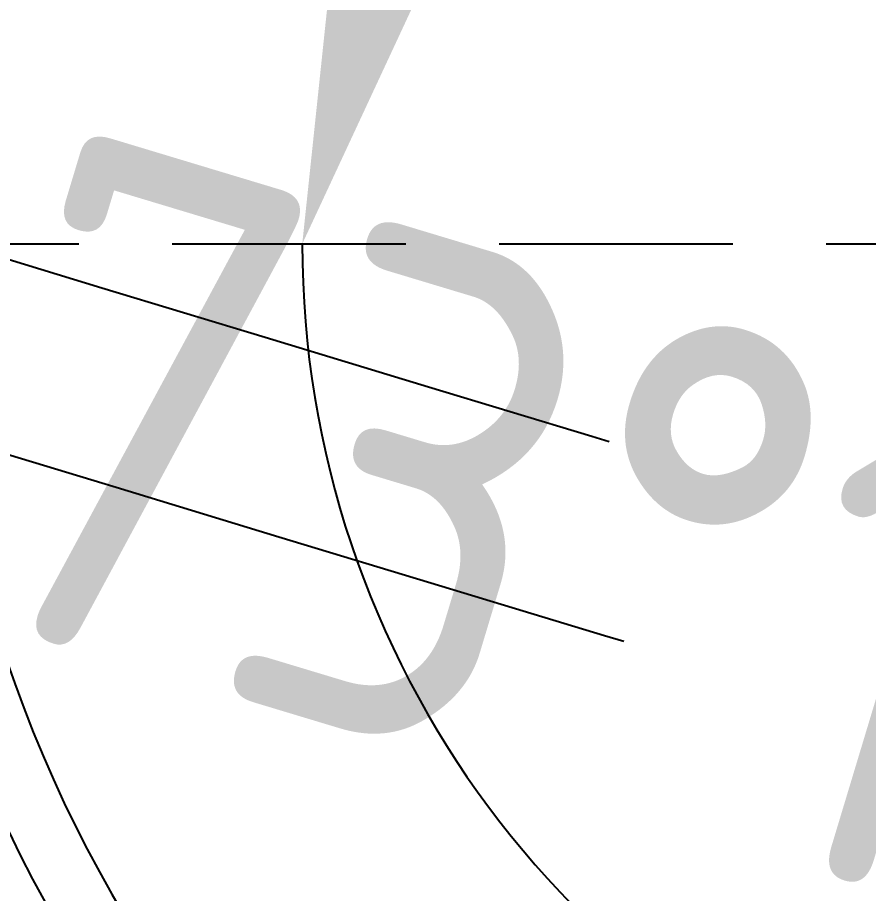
# Model space of a CAD drawing. Header units: inches. Extents: x 0 to 1813292486, y 0 to 3473589894.
# Drawn here: x 600442270 to 600443181, y 3473224467 to 3473225405 of the extents above; entities that cross this region are included whole.
import ezdxf

# ---------------------------------------------------------------- set-up
doc = ezdxf.new("R2010")
doc.units = ezdxf.units.IN
doc.header["$LTSCALE"] = 1000
doc.header["$MEASUREMENT"] = 0
doc.linetypes.add('AX-MALL-DIM-P02$0$DASH', pattern=[0.35, 0.25, -0.1])
doc.linetypes.add('AX-MALL-WALL-P02-QT$0$DASH', pattern=[0.35, 0.25, -0.1])
for name, color, linetype in [('A-Anno-Note', 241, 'Continuous'), ('AX-MALL-DIM-P02$0$A-Anno-Dims', 3, 'Continuous'), ('AX-MALL-DIM-P02$0$A-Detl-Patt', 8, 'Continuous'), ('AX-MALL-P02-200$0$A-Anno-Note', 241, 'Continuous'), ('AX-MALL-WALL-P02$0$A-Anno-Note', 241, 'Continuous'), ('AX-MALL-WALL-P02-QT$0$A-Curt', 151, 'Continuous'), ('AX-MALL-WALL-P02-QT$0$A-Detl-Fine', 152, 'Continuous'), ('AX-MALL-WALL-P02-QT$0$A-Detl-Patt', 8, 'Continuous'), ('AX-MALL-WALL-P02-QT$0$A-Detl-Thin', 131, 'Continuous'), ('AX-MALL-WALL-P02-QT$0$A-Hdrl', 31, 'Continuous')]:
    doc.layers.add(name, color=color, linetype=linetype)
doc.styles.add('AX-MALL-DIM-P02$0$_TCH_DIM_T3', font='gbenor.shx')
doc.dimstyles.new('AX-MALL-DIM-P02$0$_TCH_ARROW&&180', dxfattribs={"dimtxt": 535.5, "dimasz": 540, "dimexe": 450, "dimexo": 450, "dimgap": 137.25, "dimtad": 1, "dimdec": 0, "dimzin": 0, "dimdsep": 46, "dimtxsty": 'AX-MALL-DIM-P02$0$_TCH_DIM_T3', "dimcen": 0.09, "dimclrt": 7, "dimaunit": 1, "dimadec": 3, "dimazin": 2, "dimtfac": 1, "dimtdec": 0, "dimtix": 1, "dimtmove": 2, "dimatfit": 3, "dimfxl": 500, "dimtolj": 1, "dimtzin": 0, "dimarcsym": 0})

# ---------------------------------------------------------------- blocks, each defined once
blk = doc.blocks.new('AX-MALL-WALL-P02-QT$0$tj')
at = {"layer": 'AX-MALL-WALL-P02-QT$0$A-Detl-Patt'}
h = blk.add_hatch(dxfattribs=at)
h.set_pattern_fill('STEEL', color=256, scale=100.0000000000001, angle=50.43183869082386)
h.set_pattern_definition([(75.00000000004839, (-14278.19445574284, 156289.8254051208), (-153.3407249234246, 41.08752340989569), []), (75.00000000004839, (-14317.88195610046, 156358.5661673546), (-153.3407249234246, 41.08752340989569), [])])
edge = h.paths.add_edge_path()
edge.add_line((88101.273016572, 47666.64152574539), (87883.93542659283, 47459.84604215622))
edge.add_line((87883.93542659283, 47459.84604215622), (91571.54751467705, 43584.64122533798))
edge.add_arc((262949.389629302, 558937.705083496), 543101.4133620498, 251.6057364187558, 260.0288666978238)
edge.add_arc((172180.8466627672, -2862.146247219684), 27099.9982179492, 64.7128659603706, 96.9316049602786, ccw=False)
edge.add_arc((262948.9730309481, 558936.3205539446), 543099.9677998082, 261.6155114784545, 271.7251478115656)
edge.add_line((279298.9759148359, 16082.51663446426), (279298.9759315252, 16382.65274763107))
edge.add_arc((262948.9742454757, 558936.3204835369), 542799.9676941936, 261.62020364125146, 271.7261014454634, ccw=False)
edge.add_arc((172180.8456921196, -2862.14609140989), 27400.00151046549, 64.80631838577902, 96.83815911678944)
edge.add_arc((262949.394896181, 558937.7037490648), 542801.4137571028, 251.6136389015772, 260.02417327084333, ccw=False)
edge.add_line((91737.26096642017, 43845.69257831573), (88101.273016572, 47666.64152574539))
at = {"layer": 'AX-MALL-WALL-P02-QT$0$A-Detl-Fine'}
blk.add_arc((262949.3896243572, 558937.7050833702), 543901.4133599502, 251.5035459811555, 255.290453772469, dxfattribs=at)
at = {"layer": 'AX-MALL-WALL-P02-QT$0$A-Detl-Patt'}
blk.add_lwpolyline([(88103.03003954887, 47737.33037519455), (87813.24658572674, 47461.60306501389), (91543.92713344097, 43541.13421487808, 0.03677856867194786), (168908.9495433569, 23989.2463850975, -0.1416543586965341), (183742.0972260237, 21592.70785188675, 0.04416604653312874), (279348.9759123325, 16034.00206041336), (279348.9759345055, 16434.18465709686, -0.04414427716130016), (183859.0483468771, 21979.79425859451, 0.1405450684183163), (168919.8474783897, 24393.46752309799, -0.03670519880877311), (91764.87840116024, 43889.20268630981), (88103.03007543087, 47737.33033752441)], format="xyb", dxfattribs=at)
blk.add_lwpolyline([(88101.273016572, 47666.64152574539), (87883.93542659283, 47459.84604215622), (91571.54751467705, 43584.64122533798, 0.0367693963449814), (168910.2986617088, 24039.77597379684, -0.1415142461245126), (183756.7420067787, 21641.08926153183, 0.04414024362697595), (279298.9759148359, 16082.51663446426), (279298.9759315252, 16382.65274763107, -0.04412389944666065), (183844.4648458958, 21931.40288829803, 0.1406825130026793), (168918.4574091434, 24342.94360637665, -0.03671436212623864), (91737.26096642017, 43845.69257831573)], format="xyb", close=True, dxfattribs=at)
at = {"layer": 'AX-MALL-WALL-P02-QT$0$A-Detl-Patt', "linetype": 'AX-MALL-WALL-P02-QT$0$DASH'}
blk.add_arc((262949.3896243572, 558937.7050833702), 543701.4133599502, 251.503420721229, 255.290453772469, dxfattribs=at)
at = {"layer": 'AX-MALL-WALL-P02-QT$0$A-Detl-Thin'}
blk.add_arc((262949.3896243572, 558937.7050833702), 543301.4133599502, 251.5031615339801, 255.290453772469, dxfattribs=at)
at = {"layer": 'AX-MALL-WALL-P02-QT$0$A-Hdrl', "ltscale": 6}
for radius, start in [(543501.4133599502, 251.5032867938467), (543601.4133599502, 251.5033537575453)]:
    blk.add_arc((262949.3896243572, 558937.7050833702), radius, start, 255.290453772469, dxfattribs=at)
blk = doc.blocks.new('AX-MALL-WALL-P02-QT')
at = {"layer": 'AX-MALL-WALL-P02-QT$0$A-Curt'}
for centre, radius, start, end in [((600259986.7333548, 3473131732.069481), 1599.999999868195, 159.5681613121878, 232.7809129900474), ((600259986.7333549, 3473131732.069481), 1533.333333513646, 159.5681613294745, 232.8559971090336), ((600259986.7333547, 3473131732.06948), 1466.666666497497, 159.5681613020409, 232.8730699590338), ((600259986.7333552, 3473131732.06948), 1400.000000262427, 159.5681612970941, 232.7317726725464)]:
    blk.add_arc(centre, radius, start, end, dxfattribs=at)
at = {"layer": 'AX-MALL-WALL-P02-QT$0$A-Detl-Thin'}
blk.add_lwpolyline([(600254607.887325, 3473133844.412974, 0.002579468777697094), (600259027.1296068, 3473130451.731051, 0.002579468777697094)], format="xyb", dxfattribs=at)
at = {"layer": 'AX-MALL-WALL-P02-QT$0$A-Detl-Thin', "linetype": 'AX-MALL-WALL-P02-QT$0$DASH', "ltscale": 3}
for points in [[(600258677.0041991, 3473132226.689584, 0.002711664410095826), (600263341.195997, 3473128705.445228)], [(600258617.1211993, 3473132020.787833, 0.002702926329410424), (600263268.451563, 3473128510.173549)]]:
    blk.add_lwpolyline(points, format="xyb", dxfattribs=at)
at = {"layer": 'AX-MALL-WALL-P02-QT$0$A-Detl-Thin', "rotation": 339.5681613091762}
blk.add_blockref('AX-MALL-WALL-P02-QT$0$tj', (600144118.6961328, 3473128496.287411), dxfattribs=at)
blk = doc.blocks.new('AX-MALL-WALL-P02')
at = {"layer": 'AX-MALL-WALL-P02$0$A-Anno-Note'}
blk.add_blockref('AX-MALL-WALL-P02-QT', (0, 0), dxfattribs=at)
blk = doc.blocks.new('*D557')
at = {"layer": 'AX-MALL-DIM-P02$0$A-Anno-Dims', "color": 0, "lineweight": -2, "transparency": 16777216}
for start, end in [(97.60160345211635, 128.5848824386796), (159.5681614252429, 232.7809131595177), (263.764192146081, 294.7474711326443)]:
    blk.add_arc((600259986.7333558, 3473131732.069483), 1010.865827293349, start, end, dxfattribs=at)
at = {"layer": 'AX-MALL-DIM-P02$0$A-Anno-Dims', "color": 0, "transparency": 16777216}
for points in [[(600259429.165375, 3473132469.444813), (600259283.4011421, 3473132575.051576), (600259039.4629703, 3473132084.955495)], [(600259843.6151955, 3473130643.578691), (600259910.2497218, 3473130810.790652), (600259375.2965753, 3473130927.088251)]]:
    blk.add_solid(points, dxfattribs=at)
at = {"layer": 'AX-MALL-DIM-P02$0$A-Anno-Dims', "color": 7, "transparency": 16777216, "insert": (600259677.7287877, 3473131325.252482), "char_height": 535.5, "attachment_point": 5, "rotation": 322.78091301086874, "style": 'AX-MALL-DIM-P02$0$_TCH_DIM_T3'}
blk.add_mtext('\\A1;73°12\'46"', dxfattribs=at)
blk = doc.blocks.new('AX-MALL-DIM-P02')
at = {"layer": 'AX-MALL-DIM-P02$0$A-Detl-Patt', "linetype": 'AX-MALL-DIM-P02$0$DASH'}
blk.add_line((600258581.1011348, 3473132255.708728), (600259986.7333552, 3473131732.069481), dxfattribs=at)
at = {"layer": 'AX-MALL-DIM-P02$0$A-Anno-Dims'}
dim = blk.add_angular_dim_3p(base=(600258978.2961109, 3473131662.040603), center=(600259986.7333559, 3473131732.069483), p1=(600259039.46297, 3473132084.955495), p2=(600259375.2965752, 3473130927.08825), dimstyle='AX-MALL-DIM-P02$0$_TCH_ARROW&&180', dxfattribs=at)
dim.commit()
dim.dimension.update_dxf_attribs({"geometry": '*D557', "text_midpoint": (600259677.7287877, 3473131325.252482), "dimtype": 133})
blk = doc.blocks.new('AX-MALL-P02-200')
at = {"layer": 'AX-MALL-P02-200$0$A-Anno-Note'}
blk.add_blockref('AX-MALL-WALL-P02', (0, 0), dxfattribs=at)
blk.add_blockref('AX-MALL-DIM-P02', (0, 0), dxfattribs=at)

msp = doc.modelspace()

# ---------------------------------------------------------------- block references
at = {"layer": 'A-Anno-Note', "rotation": 20.43183869077545}
msp.add_blockref('AX-MALL-P02-200', (1250392458.527329, 9048125.682563305), dxfattribs=at)

doc.saveas('drawing.dxf')
